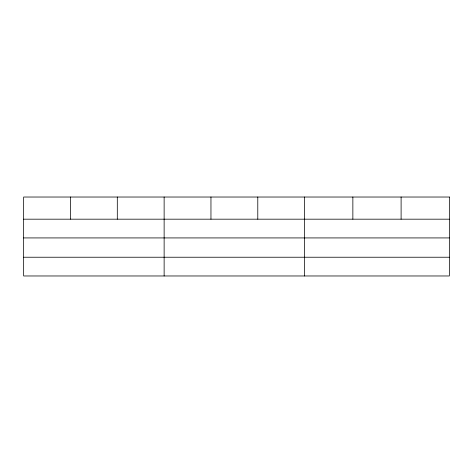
<?xml version="1.0" encoding="UTF-8"?>
<svg xmlns="http://www.w3.org/2000/svg" width="473" height="473" viewBox="0 0 473 473"><rect width="100%" height="100%" fill="white"/><g stroke="black" fill="none" stroke-linecap="round" stroke-linejoin="round"><path stroke-width="0.71" d="M23.65 219.182L449.35 219.182M23.65 237.925L449.35 237.925M23.65 257.229L449.35 257.229M401.104 197.028L401.104 219.182M352.858 197.028L352.858 219.182M304.612 197.028L304.612 275.972M257.785 197.028L257.785 219.182M210.958 197.028L210.958 219.182M164.131 197.028L164.131 275.972M117.304 197.028L117.304 219.182M70.477 197.028L70.477 219.182M449.35 197.028L23.65 197.028L23.65 275.972L449.35 275.972L449.35 197.028"/></g></svg>
